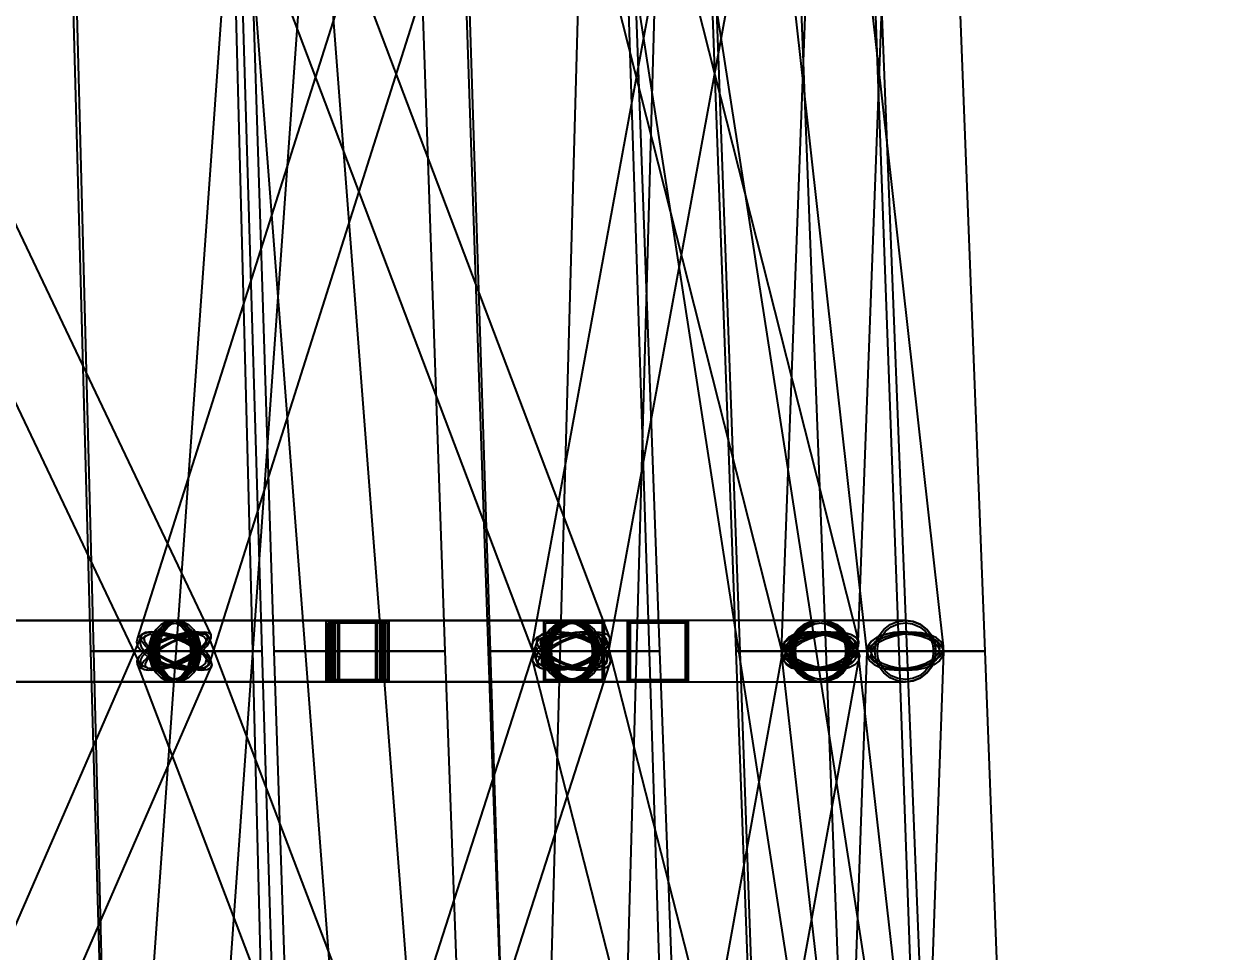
# Model space of a CAD drawing. Header units: millimetres. Extents: x -123812 to 252100, y -3000 to 639000.
# Drawn here: x 10661 to 18645, y 300514 to 306643 of the extents above; entities that cross this region are included whole.
import ezdxf

# ---------------------------------------------------------------- set-up
doc = ezdxf.new("R2010")
doc.units = ezdxf.units.MM
doc.layers.add('D-STR-DIM', color=7, linetype='Continuous', lineweight=13)
doc.layers.add('D-STR-STRC', color=7, linetype='Continuous', lineweight=25)
doc.styles.add('OpenSansCondensed-Light', font='OpenSansCondensed-Light.ttf')
doc.styles.add('TOWER_UNICODE', font='Arial Unicode.ttf')
doc.dimstyles.new('EZDXF', dxfattribs={"dimtxt": 0.25, "dimasz": 0.175, "dimexe": 0.375, "dimexo": 0.125, "dimgap": 0.1, "dimtad": 1, "dimlfac": 100, "dimzin": 12, "dimdsep": 46, "dimtxsty": 'OpenSansCondensed-Light', "dimblk": 'ARCHTICK', "dimcen": 2.5, "dimazin": 3, "dimtfac": 0.5, "dimtmove": 2, "dimatfit": 3})

# ---------------------------------------------------------------- blocks, each defined once
blk = doc.blocks.new('_ARCHTICK')
at = {"color": 0, "linetype": 'BYBLOCK', "const_width": 0.15}
blk.add_lwpolyline([(-0.5, -0.5), (0.5, 0.5)], dxfattribs=at)

msp = doc.modelspace()

# ---------------------------------------------------------------- linework, layer by layer
at = {"layer": 'D-STR-STRC'}
for points in [[(11896.1, 324961.5), (15773.1, 299961.5), (15781.6, 299955.8), (15806.7, 299953), (15846.6, 299953.4), (15898.6, 299957.1), (15959.1, 299963.6), (16024.1, 299972.6), (16089.1, 299983.5), (16149.6, 299995.5), (16201.6, 300007.9), (16241.5, 300019.6), (16266.6, 300030.1), (16275.1, 300038.5), (12398.2, 325038.5)], [(10785.5, 324980.9), (12710.2, 299980.9), (12718.8, 299972.3), (12744.1, 299965.6), (12784.3, 299961.2), (12836.8, 299959.5), (12897.9, 299960.5), (12963.4, 299964.2), (13029, 299970.4), (13090.1, 299978.6), (13142.5, 299988.2), (13182.8, 299998.7), (13208.1, 300009.2), (13216.7, 300019.1), (11292, 325019.1)], [(13266.2, 325017.6), (11486, 300017.6), (11494.6, 300006.8), (11519.9, 299995.6), (11560.2, 299984.6), (11612.7, 299974.7), (11673.8, 299966.6), (11739.3, 299960.7), (11804.9, 299957.4), (11866, 299957.1), (11918.5, 299959.7), (11958.8, 299965.1), (11984.1, 299972.8), (11992.7, 299982.4), (13773, 324982.4)], [(14825.3, 325006.9), (14130.4, 300006.9), (14139.1, 299995.6), (14164.4, 299984.6), (14204.8, 299974.6), (14257.4, 299966.4), (14318.6, 299960.5), (14384.3, 299957.3), (14450, 299957), (14511.3, 299959.6), (14563.9, 299965), (14604.2, 299972.7), (14629.6, 299982.3), (14638.2, 299993.1), (15333.1, 324993.1)], [(7868.5, 309890.9), (11436.7, 302390.9), (11452.2, 302378.4), (11482.3, 302374.1), (11524.9, 302378.4), (11577.1, 302390.9), (11635.4, 302411), (11695.8, 302437), (11754.1, 302467.4), (11806.5, 302500), (11849.3, 302532.6), (11879.6, 302563), (11895.4, 302589), (11895.5, 302609.1), (8327.3, 310109.1)], [(11214.7, 309911), (14054.5, 302411), (14070.5, 302391), (14101.7, 302378.4), (14145.9, 302374.2), (14200, 302378.4), (14260.5, 302391), (14323.1, 302411), (14383.6, 302437.1), (14437.9, 302467.4), (14482.3, 302500), (14513.7, 302532.6), (14530.1, 302562.9), (14530.2, 302589), (11690.5, 310089)], [(13786.9, 310089), (11410, 302589), (11401.9, 302562.9), (11410.3, 302532.6), (11434.9, 302500), (11473.8, 302467.4), (11524.5, 302437.1), (11583.4, 302411), (11646.6, 302391), (11709.8, 302378.4), (11768.6, 302374.2), (11819.1, 302378.4), (11857.8, 302391), (11882.1, 302411), (14258.9, 309911)], [(13781.1, 309937.2), (15682.1, 302437.2), (15697.9, 302411.1), (15729.4, 302391.2), (15774.4, 302378.6), (15829.9, 302374.3), (15892.2, 302378.6), (15956.8, 302391.2), (16019.5, 302411.1), (16076, 302437.2), (16122.5, 302467.5), (16155.6, 302500), (16173.3, 302532.5), (16174.3, 302562.8), (14273.3, 310062.8)], [(15390.4, 310032.5), (14014.9, 302532.5), (14025.1, 302500), (14051.7, 302467.5), (14092.9, 302437.1), (14145.8, 302411.1), (14206.9, 302391.1), (14272, 302378.5), (14336.7, 302374.3), (14396.5, 302378.5), (14447.4, 302391.1), (14485.9, 302411.1), (14509.4, 302437.1), (14516.3, 302467.5), (15891.8, 309967.5)], [(15391.5, 309967.5), (16230, 302467.5), (16244.4, 302437.2), (16275, 302411.2), (16319.7, 302391.2), (16375.4, 302378.7), (16438.4, 302374.4), (16504.3, 302378.7), (16568.7, 302391.2), (16627.2, 302411.2), (16675.7, 302437.2), (16711.1, 302467.5), (16730.8, 302500), (16733.5, 302532.5), (15895, 310032.5)], [(15940.3, 310000), (15661.4, 302500), (15673.7, 302467.5), (15702.5, 302437.2), (15745.8, 302411.1), (15800.6, 302391.2), (15863.2, 302378.6), (15929.3, 302374.3), (15994.4, 302378.6), (16054, 302391.2), (16104.2, 302411.1), (16141.5, 302437.2), (16163.4, 302467.5), (16168.3, 302500), (16447.2, 310000)], [(8234.2, 302296.8), (11646.1, 302296.8), (11678.1, 302303.7), (11708, 302324), (11733.7, 302356.3), (11753.3, 302398.4), (11765.7, 302447.4), (11769.9, 302500), (11765.7, 302552.6), (11753.3, 302601.6), (11733.7, 302643.7), (11708, 302676), (11678.1, 302696.3), (11646.1, 302703.2), (8234.2, 302703.2)], [(8247.6, 302296.8), (11666.1, 302296.8), (11698, 302303.7), (11727.8, 302324), (11753.4, 302356.3), (11773, 302398.4), (11785.3, 302447.4), (11789.5, 302500), (11785.3, 302552.6), (11773, 302601.6), (11753.4, 302643.7), (11727.8, 302676), (11698, 302696.3), (11666.1, 302703.2), (8247.6, 302703.2)], [(8627.4, 294889.9), (11893.1, 302389.9), (11901.4, 302410.1), (11893.6, 302436.4), (11870.4, 302467.1), (11833.2, 302500), (11784.7, 302532.9), (11728, 302563.6), (11667.2, 302589.9), (11606.3, 302610.1), (11549.4, 302622.8), (11500.5, 302627.1), (11462.9, 302622.8), (11439.1, 302610.1), (8173.5, 295110.1)], [(14737.3, 295090.1), (11883.5, 302590.1), (11866.8, 302610.3), (11834.9, 302623.1), (11790.2, 302627.4), (11735.7, 302623.1), (11675.1, 302610.3), (11612.5, 302590.1), (11552.2, 302563.7), (11498.2, 302533), (11454.4, 302500), (11423.6, 302467), (11408, 302436.3), (11408.6, 302409.9), (14262.4, 294909.9)], [(12121.5, 294910.1), (14528, 302410.1), (14536.4, 302436.4), (14528.1, 302467.1), (14503.7, 302500), (14464.9, 302532.9), (14414.4, 302563.6), (14355.6, 302589.9), (14292.4, 302610.2), (14229.3, 302622.9), (14170.4, 302627.2), (14119.9, 302622.9), (14081.1, 302610.2), (14056.7, 302589.9), (11650.2, 295089.9)], [(16427.5, 295063.8), (14511.5, 302563.8), (14495.2, 302590.2), (14463.3, 302610.5), (14417.9, 302623.2), (14362.2, 302627.6), (14299.9, 302623.2), (14235.2, 302610.5), (14172.6, 302590.2), (14116.3, 302563.8), (14070.3, 302533), (14037.5, 302500), (14020.3, 302467), (14019.8, 302436.2), (15935.8, 294936.2)], [(14819.1, 294967), (16179, 302467), (16169.5, 302500), (16143.5, 302533), (16102.9, 302563.8), (16050.3, 302590.2), (15989.4, 302610.4), (15924.4, 302623.2), (15859.6, 302627.5), (15799.5, 302623.2), (15748.1, 302610.4), (15709.1, 302590.2), (15684.9, 302563.8), (15677.4, 302533), (14317.4, 295033)], [(17018.3, 295033.1), (16166.5, 302533.1), (16152, 302563.9), (16121.3, 302590.3), (16076.5, 302610.6), (16020.7, 302623.4), (15957.7, 302627.7), (15891.8, 302623.4), (15827.4, 302610.6), (15769, 302590.3), (15720.5, 302563.9), (15685.3, 302533.1), (15665.7, 302500), (15663.1, 302466.9), (16514.9, 294966.9)], [(16469.4, 295000), (16735.3, 302500), (16723.2, 302533.1), (16694.6, 302563.9), (16651.6, 302590.3), (16596.9, 302610.6), (16534.4, 302623.4), (16468.4, 302627.7), (16403.2, 302623.4), (16343.4, 302610.6), (16293, 302590.3), (16255.5, 302563.9), (16233.4, 302533.1), (16228.2, 302500), (15962.4, 295000)]]:
    msp.add_lwpolyline(points, dxfattribs=at)
for points in [[(10896, 310000), (11099.6, 302500), (12232.6, 302500), (12009.2, 310000)], [(10923.8, 310000), (11119.8, 302500), (12172.3, 302500), (11974.9, 310000)], [(12069.1, 310000), (12309.8, 302500), (13442.8, 302500), (13182.3, 310000)], [(13470.6, 310000), (13725.8, 302500), (14858.9, 302500), (14583.8, 310000)], [(13497.3, 310000), (13739.3, 302500), (14791.9, 302500), (14548.5, 310000)], [(15086.6, 310000), (15361.7, 302500), (16494.7, 302500), (16199.8, 310000)], [(15115.5, 310000), (15388.6, 302500), (16441.1, 302500), (16166.7, 310000)], [(15668.2, 310000), (15955.5, 302500), (17008, 302500), (16719.3, 310000)], [(7275.7, 302300), (12991.1, 302300), (12991.1, 302700), (7275.7, 302700)], [(7288.3, 302300), (13017.4, 302300), (13017.4, 302700), (7288.3, 302700)], [(11484.8, 302500), (11490.3, 302447.4), (11506.4, 302398.4), (11532, 302356.3), (11565.4, 302324), (11604.3, 302303.7), (11646.1, 302296.8), (14265.6, 302296.8), (14307.4, 302303.7), (14346.3, 302324), (14379.6, 302356.3), (14405.3, 302398.4), (14421.4, 302447.4), (14426.9, 302500), (14421.4, 302552.6), (14405.3, 302601.6), (14379.6, 302643.7), (14346.3, 302676), (14307.4, 302696.3), (14265.6, 302703.2), (11646.1, 302703.2), (11604.3, 302696.3), (11565.4, 302676), (11532, 302643.7), (11506.4, 302601.6), (11490.3, 302552.6)], [(11807.3, 302500), (11801.8, 302447.4), (11785.7, 302398.4), (11760.1, 302356.3), (11726.7, 302324), (11687.8, 302303.7), (11646.1, 302296.8), (11604.3, 302303.7), (11565.4, 302324), (11532, 302356.3), (11506.4, 302398.4), (11490.3, 302447.4), (11484.8, 302500), (11490.3, 302552.6), (11506.4, 302601.6), (11532, 302643.7), (11565.4, 302676), (11604.3, 302696.3), (11646.1, 302703.2), (11687.8, 302696.3), (11726.7, 302676), (11760.1, 302643.7), (11785.7, 302601.6), (11801.8, 302552.6)], [(11794.6, 302500), (11789.6, 302451.5), (11774.7, 302406.4), (11751.1, 302367.6), (11720.3, 302337.9), (11684.5, 302319.2), (11646.1, 302312.8), (11607.6, 302319.2), (11571.8, 302337.9), (11541, 302367.6), (11517.4, 302406.4), (11502.6, 302451.5), (11497.5, 302500), (11502.6, 302548.5), (11517.4, 302593.6), (11541, 302632.4), (11571.8, 302662.1), (11607.6, 302680.8), (11646.1, 302687.2), (11684.5, 302680.8), (11720.3, 302662.1), (11751.1, 302632.4), (11774.7, 302593.6), (11789.6, 302548.5)], [(11505.2, 302500), (11510.7, 302447.4), (11526.8, 302398.4), (11552.3, 302356.3), (11585.6, 302324), (11624.5, 302303.7), (11666.1, 302296.8), (14292.3, 302296.8), (14334, 302303.7), (14372.8, 302324), (14406.1, 302356.3), (14431.7, 302398.4), (14447.8, 302447.4), (14453.3, 302500), (14447.8, 302552.6), (14431.7, 302601.6), (14406.1, 302643.7), (14372.8, 302676), (14334, 302696.3), (14292.3, 302703.2), (11666.1, 302703.2), (11624.5, 302696.3), (11585.6, 302676), (11552.3, 302643.7), (11526.8, 302601.6), (11510.7, 302552.6)], [(11827, 302500), (11821.5, 302447.4), (11805.4, 302398.4), (11779.9, 302356.3), (11746.6, 302324), (11707.7, 302303.7), (11666.1, 302296.8), (11624.5, 302303.7), (11585.6, 302324), (11552.3, 302356.3), (11526.8, 302398.4), (11510.7, 302447.4), (11505.2, 302500), (11510.7, 302552.6), (11526.8, 302601.6), (11552.3, 302643.7), (11585.6, 302676), (11624.5, 302696.3), (11666.1, 302703.2), (11707.7, 302696.3), (11746.6, 302676), (11779.9, 302643.7), (11805.4, 302601.6), (11821.5, 302552.6)], [(11814.3, 302500), (11809.3, 302451.5), (11794.5, 302406.4), (11770.9, 302367.6), (11740.2, 302337.9), (11704.5, 302319.2), (11666.1, 302312.8), (11627.7, 302319.2), (11592, 302337.9), (11561.3, 302367.6), (11537.7, 302406.4), (11522.9, 302451.5), (11517.9, 302500), (11522.9, 302548.5), (11537.7, 302593.6), (11561.3, 302632.4), (11592, 302662.1), (11627.7, 302680.8), (11666.1, 302687.2), (11704.5, 302680.8), (11740.2, 302662.1), (11770.9, 302632.4), (11794.5, 302593.6), (11809.3, 302548.5)], [(11769.9, 302500), (11765.7, 302447.4), (11753.3, 302398.4), (11733.7, 302356.3), (11708, 302324), (11678.1, 302303.7), (11646.1, 302296.8), (11614, 302303.7), (11584.1, 302324), (11558.4, 302356.3), (11538.8, 302398.4), (11526.4, 302447.4), (11522.2, 302500), (11526.4, 302552.6), (11538.8, 302601.6), (11558.4, 302643.7), (11584.1, 302676), (11614, 302696.3), (11646.1, 302703.2), (11678.1, 302696.3), (11708, 302676), (11733.7, 302643.7), (11753.3, 302601.6), (11765.7, 302552.6)], [(11760.2, 302500), (11756.3, 302451.5), (11744.9, 302406.4), (11726.8, 302367.6), (11703.1, 302337.9), (11675.6, 302319.2), (11646.1, 302312.8), (11616.5, 302319.2), (11589, 302337.9), (11565.3, 302367.6), (11547.2, 302406.4), (11535.8, 302451.5), (11531.9, 302500), (11535.8, 302548.5), (11547.2, 302593.6), (11565.3, 302632.4), (11589, 302662.1), (11616.5, 302680.8), (11646.1, 302687.2), (11675.6, 302680.8), (11703.1, 302662.1), (11726.8, 302632.4), (11744.9, 302593.6), (11756.3, 302548.5)], [(11789.5, 302500), (11785.3, 302447.4), (11773, 302398.4), (11753.4, 302356.3), (11727.8, 302324), (11698, 302303.7), (11666.1, 302296.8), (11634.2, 302303.7), (11604.4, 302324), (11578.8, 302356.3), (11559.2, 302398.4), (11546.9, 302447.4), (11542.7, 302500), (11546.9, 302552.6), (11559.2, 302601.6), (11578.8, 302643.7), (11604.4, 302676), (11634.2, 302696.3), (11666.1, 302703.2), (11698, 302696.3), (11727.8, 302676), (11753.4, 302643.7), (11773, 302601.6), (11785.3, 302552.6)], [(11779.8, 302500), (11775.9, 302451.5), (11764.5, 302406.4), (11746.5, 302367.6), (11722.9, 302337.9), (11695.5, 302319.2), (11666.1, 302312.8), (11636.7, 302319.2), (11609.3, 302337.9), (11585.7, 302367.6), (11567.6, 302406.4), (11556.3, 302451.5), (11552.4, 302500), (11556.3, 302548.5), (11567.6, 302593.6), (11585.7, 302632.4), (11609.3, 302662.1), (11636.7, 302680.8), (11666.1, 302687.2), (11695.5, 302680.8), (11722.9, 302662.1), (11746.5, 302632.4), (11764.5, 302593.6), (11775.9, 302548.5)], [(12656.4, 302300), (15039.8, 302300), (15039.8, 302700), (12656.4, 302700)], [(12656.4, 302700), (13042.7, 302700), (13042.7, 302300), (12656.4, 302300)], [(12668, 302688), (13031.1, 302688), (13031.1, 302312), (12668, 302312)], [(12683, 302300), (15039.9, 302300), (15039.9, 302700), (12683, 302700)], [(12683, 302700), (13069.6, 302700), (13069.6, 302300), (12683, 302300)], [(12694.6, 302688), (13058, 302688), (13058, 302312), (12694.6, 302312)], [(12708, 302700), (12991.1, 302700), (12991.1, 302300), (12708, 302300)], [(12716.5, 302688), (12982.6, 302688), (12982.6, 302312), (12716.5, 302312)], [(12735.2, 302700), (13017.4, 302700), (13017.4, 302300), (12735.2, 302300)], [(12743.7, 302688), (13008.9, 302688), (13008.9, 302312), (12743.7, 302312)], [(14077.9, 302500), (14084.3, 302447.4), (14103.1, 302398.4), (14132.9, 302356.3), (14171.8, 302324), (14217, 302303.7), (14265.6, 302296.8), (15914.8, 302296.8), (15963.4, 302303.7), (16008.7, 302324), (16047.6, 302356.3), (16077.4, 302398.4), (16096.1, 302447.4), (16102.5, 302500), (16096.1, 302552.6), (16077.4, 302601.6), (16047.6, 302643.7), (16008.7, 302676), (15963.4, 302696.3), (15914.8, 302703.2), (14265.6, 302703.2), (14217, 302696.3), (14171.8, 302676), (14132.9, 302643.7), (14103.1, 302601.6), (14084.3, 302552.6)], [(14453.3, 302500), (14446.9, 302447.4), (14428.2, 302398.4), (14398.3, 302356.3), (14359.5, 302324), (14314.2, 302303.7), (14265.6, 302296.8), (14217, 302303.7), (14171.8, 302324), (14132.9, 302356.3), (14103.1, 302398.4), (14084.3, 302447.4), (14077.9, 302500), (14084.3, 302552.6), (14103.1, 302601.6), (14132.9, 302643.7), (14171.8, 302676), (14217, 302696.3), (14265.6, 302703.2), (14314.2, 302696.3), (14359.5, 302676), (14398.3, 302643.7), (14428.2, 302601.6), (14446.9, 302552.6)], [(14438.5, 302500), (14432.6, 302451.5), (14415.4, 302406.4), (14387.9, 302367.6), (14352.1, 302337.9), (14310.4, 302319.2), (14265.6, 302312.8), (14220.9, 302319.2), (14179.2, 302337.9), (14143.3, 302367.6), (14115.9, 302406.4), (14098.6, 302451.5), (14092.7, 302500), (14098.6, 302548.5), (14115.9, 302593.6), (14143.3, 302632.4), (14179.2, 302662.1), (14220.9, 302680.8), (14265.6, 302687.2), (14310.4, 302680.8), (14352.1, 302662.1), (14387.9, 302632.4), (14415.4, 302593.6), (14432.6, 302548.5)], [(14092.8, 302300), (15046.2, 302300), (15046.2, 302700), (14092.8, 302700)], [(14092.8, 302700), (14491.9, 302700), (14491.9, 302300), (14092.8, 302300)], [(14104.4, 302500), (14110.8, 302447.4), (14129.6, 302398.4), (14159.5, 302356.3), (14198.4, 302324), (14243.7, 302303.7), (14292.3, 302296.8), (15928.2, 302296.8), (15976.8, 302303.7), (16022.2, 302324), (16061.1, 302356.3), (16090.9, 302398.4), (16109.7, 302447.4), (16116.1, 302500), (16109.7, 302552.6), (16090.9, 302601.6), (16061.1, 302643.7), (16022.2, 302676), (15976.8, 302696.3), (15928.2, 302703.2), (14292.3, 302703.2), (14243.7, 302696.3), (14198.4, 302676), (14159.5, 302643.7), (14129.6, 302601.6), (14110.8, 302552.6)], [(14480.3, 302500), (14473.9, 302447.4), (14455.1, 302398.4), (14425.2, 302356.3), (14386.3, 302324), (14341, 302303.7), (14292.3, 302296.8), (14243.7, 302303.7), (14198.4, 302324), (14159.5, 302356.3), (14129.6, 302398.4), (14110.8, 302447.4), (14104.4, 302500), (14110.8, 302552.6), (14129.6, 302601.6), (14159.5, 302643.7), (14198.4, 302676), (14243.7, 302696.3), (14292.3, 302703.2), (14341, 302696.3), (14386.3, 302676), (14425.2, 302643.7), (14455.1, 302601.6), (14473.9, 302552.6)], [(14426.9, 302500), (14421.4, 302447.4), (14405.3, 302398.4), (14379.6, 302356.3), (14346.3, 302324), (14307.4, 302303.7), (14265.6, 302296.8), (14223.9, 302303.7), (14185, 302324), (14151.6, 302356.3), (14126, 302398.4), (14109.9, 302447.4), (14104.4, 302500), (14109.9, 302552.6), (14126, 302601.6), (14151.6, 302643.7), (14185, 302676), (14223.9, 302696.3), (14265.6, 302703.2), (14307.4, 302696.3), (14346.3, 302676), (14379.6, 302643.7), (14405.3, 302601.6), (14421.4, 302552.6)], [(14104.8, 302688), (14479.9, 302688), (14479.9, 302312), (14104.8, 302312)], [(14414.2, 302500), (14409.1, 302451.5), (14394.3, 302406.4), (14370.7, 302367.6), (14339.9, 302337.9), (14304.1, 302319.2), (14265.6, 302312.8), (14227.2, 302319.2), (14191.3, 302337.9), (14160.6, 302367.6), (14137, 302406.4), (14122.1, 302451.5), (14117.1, 302500), (14122.1, 302548.5), (14137, 302593.6), (14160.6, 302632.4), (14191.3, 302662.1), (14227.2, 302680.8), (14265.6, 302687.2), (14304.1, 302680.8), (14339.9, 302662.1), (14370.7, 302632.4), (14394.3, 302593.6), (14409.1, 302548.5)], [(14465.5, 302500), (14459.6, 302451.5), (14442.3, 302406.4), (14414.8, 302367.6), (14378.9, 302337.9), (14337.2, 302319.2), (14292.3, 302312.8), (14247.5, 302319.2), (14205.8, 302337.9), (14169.9, 302367.6), (14142.4, 302406.4), (14125.1, 302451.5), (14119.2, 302500), (14125.1, 302548.5), (14142.4, 302593.6), (14169.9, 302632.4), (14205.8, 302662.1), (14247.5, 302680.8), (14292.3, 302687.2), (14337.2, 302680.8), (14378.9, 302662.1), (14414.8, 302632.4), (14442.3, 302593.6), (14459.6, 302548.5)], [(14453.3, 302500), (14447.8, 302447.4), (14431.7, 302398.4), (14406.1, 302356.3), (14372.8, 302324), (14334, 302303.7), (14292.3, 302296.8), (14250.7, 302303.7), (14211.9, 302324), (14178.6, 302356.3), (14153, 302398.4), (14136.9, 302447.4), (14131.4, 302500), (14136.9, 302552.6), (14153, 302601.6), (14178.6, 302643.7), (14211.9, 302676), (14250.7, 302696.3), (14292.3, 302703.2), (14334, 302696.3), (14372.8, 302676), (14406.1, 302643.7), (14431.7, 302601.6), (14447.8, 302552.6)], [(14440.6, 302500), (14435.5, 302451.5), (14420.7, 302406.4), (14397.2, 302367.6), (14366.5, 302337.9), (14330.7, 302319.2), (14292.3, 302312.8), (14254, 302319.2), (14218.2, 302337.9), (14187.5, 302367.6), (14164, 302406.4), (14149.2, 302451.5), (14144.1, 302500), (14149.2, 302548.5), (14164, 302593.6), (14187.5, 302632.4), (14218.2, 302662.1), (14254, 302680.8), (14292.3, 302687.2), (14330.7, 302680.8), (14366.5, 302662.1), (14397.2, 302632.4), (14420.7, 302593.6), (14435.5, 302548.5)], [(14647.1, 302700), (15046.2, 302700), (15046.2, 302300), (14647.1, 302300)], [(14653.3, 302700), (15039.9, 302700), (15039.9, 302300), (14653.3, 302300)], [(14653.5, 302700), (15039.8, 302700), (15039.8, 302300), (14653.5, 302300)], [(14659, 302688), (15034.2, 302688), (15034.2, 302312), (14659, 302312)], [(14664.9, 302688), (15028.3, 302688), (15028.3, 302312), (14664.9, 302312)], [(14665.1, 302688), (15028.2, 302688), (15028.2, 302312), (14665.1, 302312)], [(15713.4, 302500), (15720.3, 302447.4), (15740.4, 302398.4), (15772.4, 302356.3), (15814.1, 302324), (15862.7, 302303.7), (15914.8, 302296.8), (16481.7, 302296.8), (16533.9, 302303.7), (16582.5, 302324), (16624.2, 302356.3), (16656.2, 302398.4), (16676.3, 302447.4), (16683.2, 302500), (16676.3, 302552.6), (16656.2, 302601.6), (16624.2, 302643.7), (16582.5, 302676), (16533.9, 302696.3), (16481.7, 302703.2), (15914.8, 302703.2), (15862.7, 302696.3), (15814.1, 302676), (15772.4, 302643.7), (15740.4, 302601.6), (15720.3, 302552.6)], [(16116.3, 302500), (16109.4, 302447.4), (16089.3, 302398.4), (16057.3, 302356.3), (16015.5, 302324), (15967, 302303.7), (15914.8, 302296.8), (15862.7, 302303.7), (15814.1, 302324), (15772.4, 302356.3), (15740.4, 302398.4), (15720.3, 302447.4), (15713.4, 302500), (15720.3, 302552.6), (15740.4, 302601.6), (15772.4, 302643.7), (15814.1, 302676), (15862.7, 302696.3), (15914.8, 302703.2), (15967, 302696.3), (16015.5, 302676), (16057.3, 302643.7), (16089.3, 302601.6), (16109.4, 302552.6)], [(15726.7, 302500), (15733.5, 302447.4), (15753.7, 302398.4), (15785.7, 302356.3), (15827.4, 302324), (15876, 302303.7), (15928.2, 302296.8), (16481.7, 302296.8), (16533.9, 302303.7), (16582.5, 302324), (16624.2, 302356.3), (16656.3, 302398.4), (16676.4, 302447.4), (16683.3, 302500), (16676.4, 302552.6), (16656.3, 302601.6), (16624.2, 302643.7), (16582.5, 302676), (16533.9, 302696.3), (16481.7, 302703.2), (15928.2, 302703.2), (15876, 302696.3), (15827.4, 302676), (15785.7, 302643.7), (15753.7, 302601.6), (15733.5, 302552.6)], [(16129.7, 302500), (16122.8, 302447.4), (16102.7, 302398.4), (16070.7, 302356.3), (16029, 302324), (15980.3, 302303.7), (15928.2, 302296.8), (15876, 302303.7), (15827.4, 302324), (15785.7, 302356.3), (15753.7, 302398.4), (15733.5, 302447.4), (15726.7, 302500), (15733.5, 302552.6), (15753.7, 302601.6), (15785.7, 302643.7), (15827.4, 302676), (15876, 302696.3), (15928.2, 302703.2), (15980.3, 302696.3), (16029, 302676), (16070.7, 302643.7), (16102.7, 302601.6), (16122.8, 302552.6)], [(16102.5, 302500), (16096.1, 302447.4), (16077.4, 302398.4), (16047.6, 302356.3), (16008.7, 302324), (15963.4, 302303.7), (15914.8, 302296.8), (15866.3, 302303.7), (15821, 302324), (15782.1, 302356.3), (15752.3, 302398.4), (15733.5, 302447.4), (15727.1, 302500), (15733.5, 302552.6), (15752.3, 302601.6), (15782.1, 302643.7), (15821, 302676), (15866.3, 302696.3), (15914.8, 302703.2), (15963.4, 302696.3), (16008.7, 302676), (16047.6, 302643.7), (16077.4, 302601.6), (16096.1, 302552.6)], [(16100.4, 302500), (16094.1, 302451.5), (16075.5, 302406.4), (16046, 302367.6), (16007.6, 302337.9), (15962.9, 302319.2), (15914.8, 302312.8), (15866.8, 302319.2), (15822, 302337.9), (15783.6, 302367.6), (15754.1, 302406.4), (15735.6, 302451.5), (15729.3, 302500), (15735.6, 302548.5), (15754.1, 302593.6), (15783.6, 302632.4), (15822, 302662.1), (15866.8, 302680.8), (15914.8, 302687.2), (15962.9, 302680.8), (16007.6, 302662.1), (16046, 302632.4), (16075.5, 302593.6), (16094.1, 302548.5)], [(16116.1, 302500), (16109.7, 302447.4), (16090.9, 302398.4), (16061.1, 302356.3), (16022.2, 302324), (15976.8, 302303.7), (15928.2, 302296.8), (15879.6, 302303.7), (15834.2, 302324), (15795.3, 302356.3), (15765.4, 302398.4), (15746.7, 302447.4), (15740.3, 302500), (15746.7, 302552.6), (15765.4, 302601.6), (15795.3, 302643.7), (15834.2, 302676), (15879.6, 302696.3), (15928.2, 302703.2), (15976.8, 302696.3), (16022.2, 302676), (16061.1, 302643.7), (16090.9, 302601.6), (16109.7, 302552.6)], [(16087.8, 302500), (16081.9, 302451.5), (16064.6, 302406.4), (16037.1, 302367.6), (16001.3, 302337.9), (15959.6, 302319.2), (15914.8, 302312.8), (15870.1, 302319.2), (15828.4, 302337.9), (15792.6, 302367.6), (15765.1, 302406.4), (15747.8, 302451.5), (15741.9, 302500), (15747.8, 302548.5), (15765.1, 302593.6), (15792.6, 302632.4), (15828.4, 302662.1), (15870.1, 302680.8), (15914.8, 302687.2), (15959.6, 302680.8), (16001.3, 302662.1), (16037.1, 302632.4), (16064.6, 302593.6), (16081.9, 302548.5)], [(16113.8, 302500), (16107.5, 302451.5), (16089, 302406.4), (16059.5, 302367.6), (16021, 302337.9), (15976.2, 302319.2), (15928.2, 302312.8), (15880.1, 302319.2), (15835.4, 302337.9), (15796.9, 302367.6), (15767.4, 302406.4), (15748.9, 302451.5), (15742.6, 302500), (15748.9, 302548.5), (15767.4, 302593.6), (15796.9, 302632.4), (15835.4, 302662.1), (15880.1, 302680.8), (15928.2, 302687.2), (15976.2, 302680.8), (16021, 302662.1), (16059.5, 302632.4), (16089, 302593.6), (16107.5, 302548.5)], [(16101.3, 302500), (16095.4, 302451.5), (16078.1, 302406.4), (16050.6, 302367.6), (16014.8, 302337.9), (15973, 302319.2), (15928.2, 302312.8), (15883.4, 302319.2), (15841.6, 302337.9), (15805.8, 302367.6), (15778.3, 302406.4), (15761, 302451.5), (15755.1, 302500), (15761, 302548.5), (15778.3, 302593.6), (15805.8, 302632.4), (15841.6, 302662.1), (15883.4, 302680.8), (15928.2, 302687.2), (15973, 302680.8), (16014.8, 302662.1), (16050.6, 302632.4), (16078.1, 302593.6), (16095.4, 302548.5)], [(16683.3, 302500), (16676.4, 302447.4), (16656.3, 302398.4), (16624.2, 302356.3), (16582.5, 302324), (16533.9, 302303.7), (16481.7, 302296.8), (16429.6, 302303.7), (16381, 302324), (16339.3, 302356.3), (16307.2, 302398.4), (16287.1, 302447.4), (16280.2, 302500), (16287.1, 302552.6), (16307.2, 302601.6), (16339.3, 302643.7), (16381, 302676), (16429.6, 302696.3), (16481.7, 302703.2), (16533.9, 302696.3), (16582.5, 302676), (16624.2, 302643.7), (16656.3, 302601.6), (16676.4, 302552.6)], [(16683.2, 302500), (16676.3, 302447.4), (16656.2, 302398.4), (16624.2, 302356.3), (16582.5, 302324), (16533.9, 302303.7), (16481.7, 302296.8), (16429.6, 302303.7), (16381, 302324), (16339.3, 302356.3), (16307.3, 302398.4), (16287.2, 302447.4), (16280.3, 302500), (16287.2, 302552.6), (16307.3, 302601.6), (16339.3, 302643.7), (16381, 302676), (16429.6, 302696.3), (16481.7, 302703.2), (16533.9, 302696.3), (16582.5, 302676), (16624.2, 302643.7), (16656.2, 302601.6), (16676.3, 302552.6)], [(16667.4, 302500), (16661.1, 302451.5), (16642.5, 302406.4), (16613, 302367.6), (16574.6, 302337.9), (16529.8, 302319.2), (16481.7, 302312.8), (16433.7, 302319.2), (16388.9, 302337.9), (16350.5, 302367.6), (16321, 302406.4), (16302.4, 302451.5), (16296.1, 302500), (16302.4, 302548.5), (16321, 302593.6), (16350.5, 302632.4), (16388.9, 302662.1), (16433.7, 302680.8), (16481.7, 302687.2), (16529.8, 302680.8), (16574.6, 302662.1), (16613, 302632.4), (16642.5, 302593.6), (16661.1, 302548.5)], [(16667.3, 302500), (16661, 302451.5), (16642.5, 302406.4), (16613, 302367.6), (16574.5, 302337.9), (16529.8, 302319.2), (16481.7, 302312.8), (16433.7, 302319.2), (16389, 302337.9), (16350.5, 302367.6), (16321, 302406.4), (16302.5, 302451.5), (16296.2, 302500), (16302.5, 302548.5), (16321, 302593.6), (16350.5, 302632.4), (16389, 302662.1), (16433.7, 302680.8), (16481.7, 302687.2), (16529.8, 302680.8), (16574.5, 302662.1), (16613, 302632.4), (16642.5, 302593.6), (16661, 302548.5)], [(11434.9, 302500), (11473.8, 302467.4), (11524.5, 302437.1), (11583.4, 302411), (11646.6, 302391), (11709.8, 302378.4), (11768.6, 302374.2), (11819.1, 302378.4), (11857.8, 302391), (11882.1, 302411), (11890.2, 302437.1), (11881.8, 302467.4), (11857.2, 302500), (11818.3, 302532.6), (11767.7, 302562.9), (11708.7, 302589), (11645.5, 302609), (11582.3, 302621.6), (11523.5, 302625.8), (11473, 302621.6), (11434.3, 302609), (11410, 302589), (11401.9, 302562.9), (11410.3, 302532.6)], [(11837.7, 302500), (11793.9, 302467), (11739.9, 302436.3), (11679.6, 302409.9), (11617, 302389.7), (11556.4, 302376.9), (11501.9, 302372.6), (11457.2, 302376.9), (11425.3, 302389.7), (11408.6, 302409.9), (11408, 302436.3), (11423.6, 302467), (11454.4, 302500), (11498.2, 302533), (11552.2, 302563.7), (11612.5, 302590.1), (11675.1, 302610.3), (11735.7, 302623.1), (11790.2, 302627.4), (11834.9, 302623.1), (11866.8, 302610.3), (11883.5, 302590.1), (11884.1, 302563.7), (11868.5, 302533)], [(11455.7, 302500), (11490.7, 302470.6), (11536.4, 302443.3), (11589.6, 302419.8), (11646.6, 302401.7), (11703.5, 302390.4), (11756.6, 302386.5), (11802.1, 302390.4), (11837, 302401.7), (11858.8, 302419.8), (11866.2, 302443.3), (11858.6, 302470.6), (11836.5, 302500), (11801.4, 302529.4), (11755.7, 302556.7), (11702.5, 302580.2), (11645.5, 302598.3), (11588.6, 302609.6), (11535.5, 302613.5), (11490, 302609.6), (11455.1, 302598.3), (11433.3, 302580.2), (11425.9, 302556.7), (11433.5, 302529.4)], [(11833.2, 302500), (11870.4, 302467.1), (11893.6, 302436.4), (11901.4, 302410.1), (11893.1, 302389.9), (11869.3, 302377.2), (11831.7, 302372.9), (11782.8, 302377.2), (11725.9, 302389.9), (11665, 302410.1), (11604.1, 302436.4), (11547.5, 302467.1), (11499, 302500), (11461.8, 302532.9), (11438.6, 302563.6), (11430.8, 302589.9), (11439.1, 302610.1), (11462.9, 302622.8), (11500.5, 302627.1), (11549.4, 302622.8), (11606.3, 302610.1), (11667.2, 302589.9), (11728, 302563.6), (11784.7, 302532.9)], [(11818.8, 302500), (11779.3, 302470.3), (11730.7, 302442.6), (11676.3, 302418.8), (11619.9, 302400.5), (11565.2, 302389), (11516.1, 302385.1), (11475.8, 302389), (11447.1, 302400.5), (11431.9, 302418.8), (11431.4, 302442.6), (11445.5, 302470.3), (11473.3, 302500), (11512.8, 302529.7), (11561.4, 302557.4), (11615.8, 302581.2), (11672.2, 302599.5), (11726.9, 302611), (11776.1, 302614.9), (11816.3, 302611), (11845, 302599.5), (11860.2, 302581.2), (11860.7, 302557.4), (11846.6, 302529.7)], [(11525.7, 302500), (11482.9, 302467.4), (11452.6, 302437), (11436.8, 302411), (11436.7, 302390.9), (11452.2, 302378.4), (11482.3, 302374.1), (11524.9, 302378.4), (11577.1, 302390.9), (11635.4, 302411), (11695.8, 302437), (11754.1, 302467.4), (11806.5, 302500), (11849.3, 302532.6), (11879.6, 302563), (11895.4, 302589), (11895.5, 302609.1), (11880, 302621.6), (11849.9, 302625.9), (11807.3, 302621.6), (11755.1, 302609.1), (11696.8, 302589), (11636.4, 302563), (11578.1, 302532.6)], [(11816.8, 302500), (11850.3, 302470.3), (11871.2, 302442.7), (11878.2, 302418.9), (11870.7, 302400.7), (11849.3, 302389.3), (11815.4, 302385.4), (11771.3, 302389.3), (11720, 302400.7), (11665.1, 302418.9), (11610.2, 302442.7), (11559.2, 302470.3), (11515.4, 302500), (11481.9, 302529.7), (11461, 302557.3), (11454, 302581.1), (11461.5, 302599.3), (11482.9, 302610.7), (11516.8, 302614.6), (11560.9, 302610.7), (11612.2, 302599.3), (11667.1, 302581.1), (11722, 302557.3), (11773, 302529.7)], [(11539.5, 302500), (11500.9, 302470.6), (11473.6, 302443.2), (11459.4, 302419.7), (11459.3, 302401.7), (11473.3, 302390.3), (11500.4, 302386.5), (11538.8, 302390.3), (11585.9, 302401.7), (11638.4, 302419.7), (11692.9, 302443.2), (11745.5, 302470.6), (11792.7, 302500), (11831.3, 302529.4), (11858.6, 302556.8), (11872.8, 302580.3), (11872.9, 302598.3), (11858.9, 302609.7), (11831.8, 302613.5), (11793.4, 302609.7), (11746.3, 302598.3), (11693.8, 302580.3), (11639.3, 302556.8), (11586.7, 302529.4)], [(14025.1, 302500), (14051.7, 302467.5), (14092.9, 302437.1), (14145.8, 302411.1), (14206.9, 302391.1), (14272, 302378.5), (14336.7, 302374.3), (14396.5, 302378.5), (14447.4, 302391.1), (14485.9, 302411.1), (14509.4, 302437.1), (14516.3, 302467.5), (14506.1, 302500), (14479.5, 302532.5), (14438.4, 302562.9), (14385.4, 302588.9), (14324.3, 302608.9), (14259.2, 302621.5), (14194.6, 302625.7), (14134.8, 302621.5), (14083.9, 302608.9), (14045.3, 302588.9), (14021.8, 302562.9), (14014.9, 302532.5)], [(14493.7, 302500), (14461, 302467), (14414.9, 302436.2), (14358.6, 302409.8), (14296, 302389.5), (14231.4, 302376.8), (14169, 302372.4), (14113.3, 302376.8), (14067.9, 302389.5), (14036, 302409.8), (14019.8, 302436.2), (14020.3, 302467), (14037.5, 302500), (14070.3, 302533), (14116.3, 302563.8), (14172.6, 302590.2), (14235.2, 302610.5), (14299.9, 302623.2), (14362.2, 302627.6), (14417.9, 302623.2), (14463.3, 302610.5), (14495.2, 302590.2), (14511.5, 302563.8), (14511, 302533)], [(14048.8, 302500), (14072.8, 302470.7), (14109.9, 302443.3), (14157.6, 302419.8), (14212.7, 302401.8), (14271.4, 302390.5), (14329.7, 302386.6), (14383.6, 302390.5), (14429.5, 302401.8), (14464.2, 302419.8), (14485.4, 302443.3), (14491.6, 302470.7), (14482.4, 302500), (14458.5, 302529.3), (14421.4, 302556.7), (14373.6, 302580.2), (14318.6, 302598.2), (14259.9, 302609.5), (14201.6, 302613.4), (14147.6, 302609.5), (14101.8, 302598.2), (14067, 302580.2), (14045.8, 302556.7), (14039.6, 302529.3)], [(14471.3, 302500), (14441.7, 302470.2), (14400.2, 302442.5), (14349.5, 302418.7), (14293, 302400.4), (14234.7, 302388.9), (14178.5, 302385), (14128.3, 302388.9), (14087.4, 302400.4), (14058.6, 302418.7), (14044, 302442.5), (14044.4, 302470.2), (14059.9, 302500), (14089.5, 302529.8), (14131, 302557.5), (14181.8, 302581.3), (14238.2, 302599.6), (14296.5, 302611.1), (14352.7, 302615), (14403, 302611.1), (14443.9, 302599.6), (14472.6, 302581.3), (14487.3, 302557.5), (14486.8, 302529.8)], [(14503.7, 302500), (14528.1, 302467.1), (14536.4, 302436.4), (14528, 302410.1), (14503.6, 302389.8), (14464.8, 302377.1), (14414.3, 302372.8), (14355.4, 302377.1), (14292.3, 302389.8), (14229.1, 302410.1), (14170.3, 302436.4), (14119.8, 302467.1), (14081, 302500), (14056.6, 302532.9), (14048.3, 302563.6), (14056.7, 302589.9), (14081.1, 302610.2), (14119.9, 302622.9), (14170.4, 302627.2), (14229.3, 302622.9), (14292.4, 302610.2), (14355.6, 302589.9), (14414.4, 302563.6), (14464.9, 302532.9)], [(14102.4, 302500), (14070.9, 302467.4), (14054.6, 302437.1), (14054.5, 302411), (14070.5, 302391), (14101.7, 302378.4), (14145.9, 302374.2), (14200, 302378.4), (14260.5, 302391), (14323.1, 302411), (14383.6, 302437.1), (14437.9, 302467.4), (14482.3, 302500), (14513.7, 302532.6), (14530.1, 302562.9), (14530.2, 302589), (14514.2, 302609), (14483, 302621.6), (14438.8, 302625.8), (14384.7, 302621.6), (14324.2, 302609), (14261.6, 302589), (14201.1, 302562.9), (14146.8, 302532.6)], [(14482.9, 302500), (14504.9, 302470.3), (14512.3, 302442.7), (14504.8, 302418.9), (14482.8, 302400.7), (14447.9, 302389.2), (14402.3, 302385.3), (14349.2, 302389.2), (14292.3, 302400.7), (14235.3, 302418.9), (14182.3, 302442.7), (14136.7, 302470.3), (14101.8, 302500), (14079.8, 302529.7), (14072.4, 302557.3), (14079.9, 302581.1), (14101.9, 302599.3), (14136.8, 302610.8), (14182.4, 302614.7), (14235.5, 302610.8), (14292.4, 302599.3), (14349.4, 302581.1), (14402.4, 302557.3), (14448, 302529.7)], [(14121.1, 302500), (14092.7, 302470.6), (14078, 302443.3), (14077.9, 302419.8), (14092.4, 302401.7), (14120.5, 302390.4), (14160.3, 302386.5), (14209.1, 302390.4), (14263.6, 302401.7), (14320.1, 302419.8), (14374.6, 302443.3), (14423.6, 302470.6), (14463.6, 302500), (14492, 302529.4), (14506.7, 302556.7), (14506.8, 302580.2), (14492.3, 302598.3), (14464.2, 302609.6), (14424.4, 302613.5), (14375.6, 302609.6), (14321.1, 302598.3), (14264.6, 302580.2), (14210, 302556.7), (14161.1, 302529.4)], [(15661.4, 302500), (15673.7, 302467.5), (15702.5, 302437.2), (15745.8, 302411.1), (15800.6, 302391.2), (15863.2, 302378.6), (15929.3, 302374.3), (15994.4, 302378.6), (16054, 302391.2), (16104.2, 302411.1), (16141.5, 302437.2), (16163.4, 302467.5), (16168.3, 302500), (16155.9, 302532.5), (16127.1, 302562.8), (16083.9, 302588.9), (16029.1, 302608.8), (15966.5, 302621.4), (15900.4, 302625.7), (15835.3, 302621.4), (15775.6, 302608.8), (15725.4, 302588.9), (15688.1, 302562.8), (15666.3, 302532.5)], [(16163.9, 302500), (16144.4, 302466.9), (16109.1, 302436.1), (16060.7, 302409.7), (16002.3, 302389.4), (15937.9, 302376.6), (15872, 302372.3), (15809, 302376.6), (15753.2, 302389.4), (15708.4, 302409.7), (15677.7, 302436.1), (15663.1, 302466.9), (15665.7, 302500), (15685.3, 302533.1), (15720.5, 302563.9), (15769, 302590.3), (15827.4, 302610.6), (15891.8, 302623.4), (15957.7, 302627.7), (16020.7, 302623.4), (16076.5, 302610.6), (16121.3, 302590.3), (16152, 302563.9), (16166.5, 302533.1)], [(16169.5, 302500), (16179, 302467), (16171.5, 302436.2), (16147.3, 302409.8), (16108.3, 302389.6), (16056.9, 302376.8), (15996.8, 302372.5), (15932, 302376.8), (15867, 302389.6), (15806.1, 302409.8), (15753.5, 302436.2), (15712.9, 302467), (15686.9, 302500), (15677.4, 302533), (15684.9, 302563.8), (15709.1, 302590.2), (15748.1, 302610.4), (15799.5, 302623.2), (15859.6, 302627.5), (15924.4, 302623.2), (15989.4, 302610.4), (16050.3, 302590.2), (16102.9, 302563.8), (16143.5, 302533)], [(15700.8, 302500), (15683.1, 302467.5), (15682.1, 302437.2), (15697.9, 302411.1), (15729.4, 302391.2), (15774.4, 302378.6), (15829.9, 302374.3), (15892.2, 302378.6), (15956.8, 302391.2), (16019.5, 302411.1), (16076, 302437.2), (16122.5, 302467.5), (16155.6, 302500), (16173.3, 302532.5), (16174.3, 302562.8), (16158.5, 302588.9), (16127, 302608.8), (16082, 302621.4), (16026.5, 302625.7), (15964.2, 302621.4), (15899.6, 302608.8), (15836.8, 302588.9), (15780.4, 302562.8), (15733.9, 302532.5)], [(15686.3, 302500), (15697.5, 302470.7), (15723.4, 302443.4), (15762.4, 302419.9), (15811.8, 302401.9), (15868.2, 302390.6), (15927.8, 302386.7), (15986.5, 302390.6), (16040.3, 302401.9), (16085.6, 302419.9), (16119.2, 302443.4), (16138.9, 302470.7), (16143.3, 302500), (16132.2, 302529.3), (16106.2, 302556.6), (16067.2, 302580.1), (16017.8, 302598.1), (15961.4, 302609.4), (15901.8, 302613.3), (15843.1, 302609.4), (15789.3, 302598.1), (15744.1, 302580.1), (15710.4, 302556.6), (15690.7, 302529.3)], [(16139.4, 302500), (16121.8, 302470.2), (16090, 302442.4), (16046.3, 302418.6), (15993.7, 302400.3), (15935.6, 302388.8), (15876.2, 302384.9), (15819.4, 302388.8), (15769.1, 302400.3), (15728.7, 302418.6), (15701, 302442.4), (15687.9, 302470.2), (15690.2, 302500), (15707.9, 302529.8), (15739.6, 302557.6), (15783.3, 302581.4), (15836, 302599.7), (15894, 302611.2), (15953.5, 302615.1), (16010.3, 302611.2), (16060.6, 302599.7), (16101, 302581.4), (16128.7, 302557.6), (16141.8, 302529.8)], [(16145.7, 302500), (16154.3, 302470.2), (16147.5, 302442.5), (16125.8, 302418.7), (16090.5, 302400.4), (16044.2, 302388.9), (15990.1, 302385), (15931.6, 302388.9), (15873, 302400.4), (15818.1, 302418.7), (15770.7, 302442.5), (15734.1, 302470.2), (15710.7, 302500), (15702.1, 302529.8), (15708.9, 302557.5), (15730.6, 302581.3), (15765.9, 302599.6), (15812.1, 302611.1), (15866.3, 302615), (15924.8, 302611.1), (15983.4, 302599.6), (16038.3, 302581.3), (16085.7, 302557.5), (16122.3, 302529.8)], [(15723.1, 302500), (15707.2, 302470.7), (15706.3, 302443.3), (15720.6, 302419.9), (15748.9, 302401.9), (15789.6, 302390.6), (15839.6, 302386.7), (15895.7, 302390.6), (15954, 302401.9), (16010.6, 302419.9), (16061.5, 302443.3), (16103.3, 302470.7), (16133.3, 302500), (16149.2, 302529.3), (16150.1, 302556.7), (16135.8, 302580.1), (16107.4, 302598.1), (16066.8, 302609.4), (16016.8, 302613.3), (15960.7, 302609.4), (15902.4, 302598.1), (15845.8, 302580.1), (15794.9, 302556.7), (15753.1, 302529.3)], [(16735.3, 302500), (16730.1, 302466.9), (16708, 302436.1), (16670.5, 302409.7), (16620.1, 302389.4), (16560.3, 302376.6), (16495.1, 302372.3), (16429.1, 302376.6), (16366.6, 302389.4), (16311.9, 302409.7), (16268.9, 302436.1), (16240.3, 302466.9), (16228.2, 302500), (16233.4, 302533.1), (16255.5, 302563.9), (16293, 302590.3), (16343.4, 302610.6), (16403.2, 302623.4), (16468.4, 302627.7), (16534.4, 302623.4), (16596.9, 302610.6), (16651.6, 302590.3), (16694.6, 302563.9), (16723.2, 302533.1)], [(16232.7, 302500), (16230, 302467.5), (16244.4, 302437.2), (16275, 302411.2), (16319.7, 302391.2), (16375.4, 302378.7), (16438.4, 302374.4), (16504.3, 302378.7), (16568.7, 302391.2), (16627.2, 302411.2), (16675.7, 302437.2), (16711.1, 302467.5), (16730.8, 302500), (16733.5, 302532.5), (16719.1, 302562.8), (16688.5, 302588.8), (16643.8, 302608.8), (16588.1, 302621.3), (16525.1, 302625.6), (16459.2, 302621.3), (16394.8, 302608.8), (16336.3, 302588.8), (16287.7, 302562.8), (16252.4, 302532.5)], [(16710.3, 302500), (16705.7, 302470.2), (16685.7, 302442.4), (16651.9, 302418.6), (16606.5, 302400.3), (16552.6, 302388.8), (16493.8, 302384.9), (16434.2, 302388.8), (16377.9, 302400.3), (16328.7, 302418.6), (16289.8, 302442.4), (16264.1, 302470.2), (16253.2, 302500), (16257.8, 302529.8), (16277.8, 302557.6), (16311.6, 302581.4), (16357, 302599.7), (16410.9, 302611.2), (16469.7, 302615.1), (16529.3, 302611.2), (16585.6, 302599.7), (16634.8, 302581.4), (16673.7, 302557.6), (16699.4, 302529.8)], [(16257.2, 302500), (16254.7, 302470.7), (16267.7, 302443.4), (16295.3, 302419.9), (16335.6, 302401.9), (16385.9, 302390.6), (16442.6, 302386.7), (16502.1, 302390.6), (16560.2, 302401.9), (16612.9, 302419.9), (16656.7, 302443.4), (16688.5, 302470.7), (16706.3, 302500), (16708.8, 302529.3), (16695.8, 302556.6), (16668.2, 302580.1), (16627.9, 302598.1), (16577.6, 302609.4), (16520.8, 302613.3), (16461.4, 302609.4), (16403.3, 302598.1), (16350.6, 302580.1), (16306.8, 302556.6), (16275, 302529.3)], [(11099.6, 302500), (11309.4, 295000), (12462.3, 295000), (12232.6, 302500)], [(12232.6, 302500), (12213.3, 302500), (12156.7, 302500), (12066.7, 302500), (11949.4, 302500), (11812.7, 302500), (11666.1, 302500), (11519.5, 302500), (11382.8, 302500), (11265.5, 302500), (11175.5, 302500), (11118.9, 302500), (11099.6, 302500), (11118.9, 302500), (11175.5, 302500), (11265.5, 302500), (11382.8, 302500), (11519.5, 302500), (11666.1, 302500), (11812.7, 302500), (11949.4, 302500), (12066.7, 302500), (12156.7, 302500), (12213.3, 302500)], [(11119.8, 302500), (11307.5, 295000), (12361.5, 295000), (12172.3, 302500)], [(12172.3, 302500), (12154.4, 302500), (12101.8, 302500), (12018.2, 302500), (11909.2, 302500), (11782.3, 302500), (11646.1, 302500), (11509.8, 302500), (11382.9, 302500), (11273.9, 302500), (11190.3, 302500), (11137.7, 302500), (11119.8, 302500), (11137.7, 302500), (11190.3, 302500), (11273.9, 302500), (11382.9, 302500), (11509.8, 302500), (11646.1, 302500), (11782.3, 302500), (11909.2, 302500), (12018.2, 302500), (12101.8, 302500), (12154.4, 302500)], [(12309.8, 302500), (12561.3, 295000), (13714.1, 295000), (13442.8, 302500)], [(13442.8, 302500), (13423.5, 302500), (13366.9, 302500), (13276.9, 302500), (13159.5, 302500), (13022.9, 302500), (12876.3, 302500), (12729.7, 302500), (12593, 302500), (12475.7, 302500), (12385.7, 302500), (12329.1, 302500), (12309.8, 302500), (12329.1, 302500), (12385.7, 302500), (12475.7, 302500), (12593, 302500), (12729.7, 302500), (12876.3, 302500), (13022.9, 302500), (13159.5, 302500), (13276.9, 302500), (13366.9, 302500), (13423.5, 302500)], [(13725.8, 302500), (13991.9, 295000), (15144.7, 295000), (14858.9, 302500)], [(14858.9, 302500), (14839.6, 302500), (14783, 302500), (14692.9, 302500), (14575.6, 302500), (14439, 302500), (14292.3, 302500), (14145.7, 302500), (14009.1, 302500), (13891.8, 302500), (13801.7, 302500), (13745.1, 302500), (13725.8, 302500), (13745.1, 302500), (13801.7, 302500), (13891.8, 302500), (14009.1, 302500), (14145.7, 302500), (14292.3, 302500), (14439, 302500), (14575.6, 302500), (14692.9, 302500), (14783, 302500), (14839.6, 302500)], [(13739.3, 302500), (13972.9, 295000), (15026.8, 295000), (14791.9, 302500)], [(14791.9, 302500), (14774, 302500), (14721.4, 302500), (14637.8, 302500), (14528.8, 302500), (14401.8, 302500), (14265.6, 302500), (14129.4, 302500), (14002.5, 302500), (13893.5, 302500), (13809.9, 302500), (13757.3, 302500), (13739.3, 302500), (13757.3, 302500), (13809.9, 302500), (13893.5, 302500), (14002.5, 302500), (14129.4, 302500), (14265.6, 302500), (14401.8, 302500), (14528.8, 302500), (14637.8, 302500), (14721.4, 302500), (14774, 302500)], [(15361.7, 302500), (15639.5, 295000), (16792.3, 295000), (16494.7, 302500)], [(16494.7, 302500), (16475.4, 302500), (16418.8, 302500), (16328.8, 302500), (16211.4, 302500), (16074.8, 302500), (15928.2, 302500), (15781.6, 302500), (15644.9, 302500), (15527.6, 302500), (15437.6, 302500), (15381, 302500), (15361.7, 302500), (15381, 302500), (15437.6, 302500), (15527.6, 302500), (15644.9, 302500), (15781.6, 302500), (15928.2, 302500), (16074.8, 302500), (16211.4, 302500), (16328.8, 302500), (16418.8, 302500), (16475.4, 302500)], [(15388.6, 302500), (15654.7, 295000), (16708.7, 295000), (16441.1, 302500)], [(16441.1, 302500), (16423.2, 302500), (16370.6, 302500), (16287, 302500), (16178, 302500), (16051, 302500), (15914.8, 302500), (15778.6, 302500), (15651.7, 302500), (15542.7, 302500), (15459.1, 302500), (15406.5, 302500), (15388.6, 302500), (15406.5, 302500), (15459.1, 302500), (15542.7, 302500), (15651.7, 302500), (15778.6, 302500), (15914.8, 302500), (16051, 302500), (16178, 302500), (16287, 302500), (16370.6, 302500), (16423.2, 302500)], [(15955.5, 302500), (16239.6, 295000), (17293.6, 295000), (17008, 302500)], [(17008, 302500), (16990.1, 302500), (16937.5, 302500), (16853.9, 302500), (16744.9, 302500), (16618, 302500), (16481.7, 302500), (16345.5, 302500), (16218.6, 302500), (16109.6, 302500), (16026, 302500), (15973.4, 302500), (15955.5, 302500), (15973.4, 302500), (16026, 302500), (16109.6, 302500), (16218.6, 302500), (16345.5, 302500), (16481.7, 302500), (16618, 302500), (16744.9, 302500), (16853.9, 302500), (16937.5, 302500), (16990.1, 302500)]]:
    msp.add_lwpolyline(points, close=True, dxfattribs=at)

# ---------------------------------------------------------------- dimensions: what is measured, and where the dimension line sits
at = {"layer": 'D-STR-DIM'}
for base, p2 in [((187000, 0), (0, 450000)), ((250000, 0), (0, 375000)), ((124000, 0), (0, 350000))]:
    msp.add_linear_dim(base=base, p1=(0, 0), p2=p2, angle=90, dimstyle='EZDXF', override={"dimtxt": 8400, "dimasz": 3750, "dimexe": 2100, "dimexo": 1800, "dimgap": 2100, "dimtad": 1, "dimdec": 0, "dimlfac": 1, "dimlunit": 2, "dimtxsty": 'TOWER_UNICODE', "dimclrd": 7, "dimclre": 7, "dimclrt": 7}, dxfattribs=at).render()

doc.saveas('drawing.dxf')
